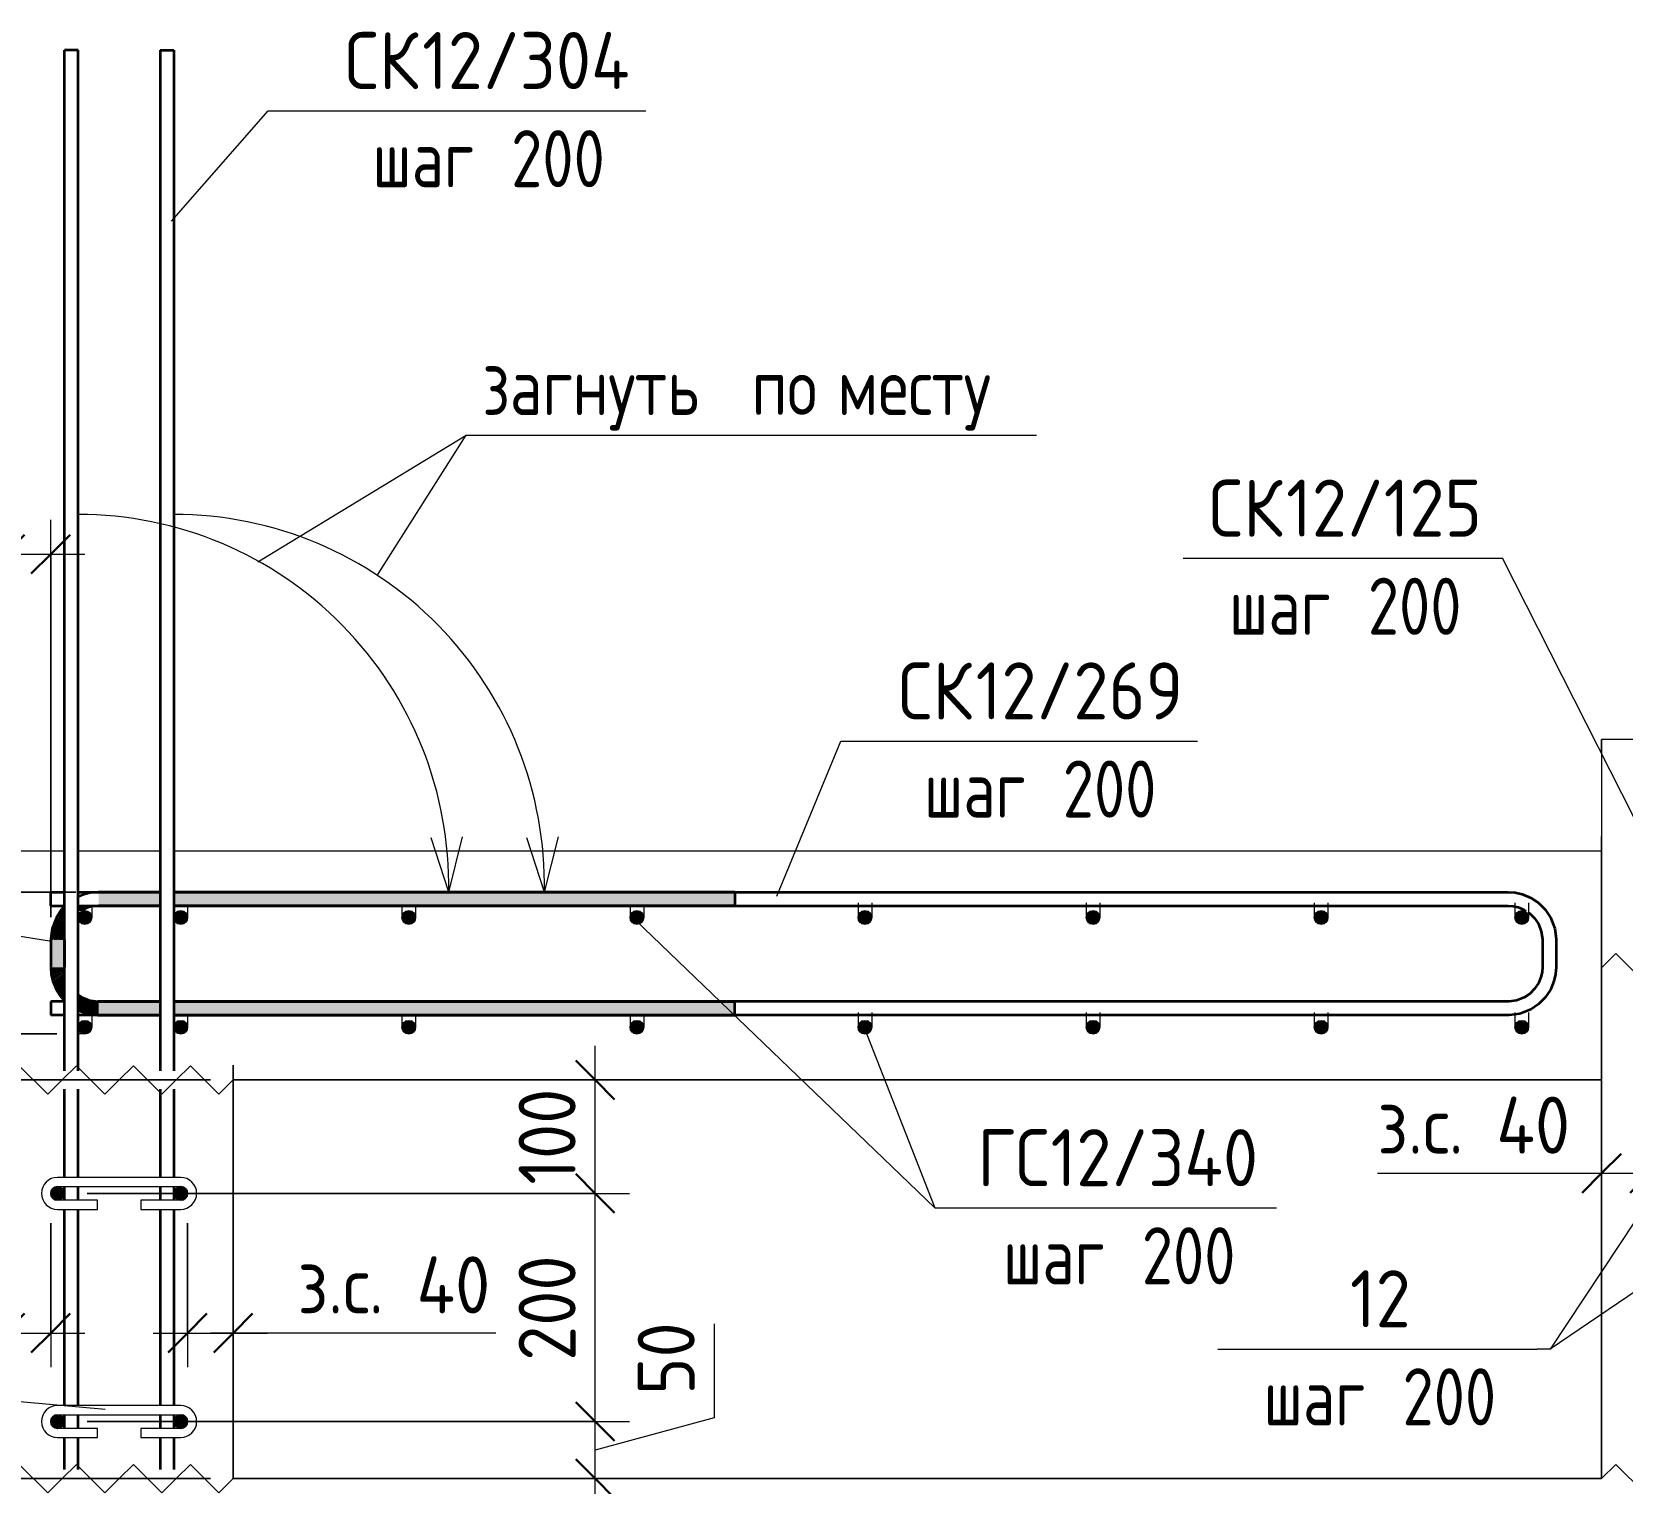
# Model space of a CAD drawing. Header units: millimetres. Extents: x 3129 to 68868, y -1586 to 12682.
# Drawn here: x 65482 to 66877, y -854 to 418 of the extents above; entities that cross this region are included whole.
import ezdxf

# ---------------------------------------------------------------- set-up
doc = ezdxf.new("R2010")
doc.units = ezdxf.units.MM
for name, color, linetype, lineweight in [('AA_Dim', 7, 'Continuous', 9), ('AA_Dim-20', 7, 'Continuous', 9), ('AA_Linii', 7, 'Continuous', 9), ('AA_Oformlenie', 7, 'Continuous', 9), ('AA_Vinoska', 7, 'Continuous', 9), ('AF_Perekritie', 7, 'Continuous', 18), ('AF_Perekritie_Опалубка', 253, 'Continuous', 20), ('AF_Stena_Опалубка', 253, 'Continuous', 18), ('KR_Armatura', 7, 'Continuous', 20), ('KR_Armatura_Tonkie', 7, 'Continuous', 20)]:
    doc.layers.add(name, color=color, linetype=linetype, lineweight=lineweight)
doc.styles.add('GOST Common', font='GOST_Common.ttf', dxfattribs={"width": 0.85, "height": 50})
doc.styles.add('ISOCPEUR_1', font='isocpeur.TTF', dxfattribs={"width": 0.9, "height": 50})
doc.styles.add('ISOCPEUR_2', font='isocpeur.TTF', dxfattribs={"width": 0.8, "height": 50})
doc.dimstyles.new('05_Округл_5мм__прозр__1', dxfattribs={"dimscale": 304.8, "dimtxt": 50.137748, "dimasz": 0.111549, "dimexe": 0.098425, "dimexo": 0.065617, "dimgap": 0.006562, "dimtad": 1, "dimdec": 0, "dimrnd": 5, "dimdsep": 46, "dimtxsty": 'ISOCPEUR_1', "dimblk1": 'OBLIQUE', "dimblk2": 'OBLIQUE', "dimsah": 1, "dimcen": 0.09, "dimdle": 0.098425, "dimazin": 0, "dimtfac": 1, "dimtdec": 4, "dimtix": 1, "dimtmove": 1, "dimatfit": 3, "dimfxl": 1, "dimtvp": 1, "dimtolj": 1, "dimtzin": 0, "dimlwd": 18, "dimlwe": 18, "dimarcsym": 2})
doc.dimstyles.new('05_Округл_5мм__прозр__2', dxfattribs={"dimscale": 304.8, "dimtxt": 50.137748, "dimasz": 0.111549, "dimexe": 0.098425, "dimexo": 0.065617, "dimgap": 0.006562, "dimtad": 1, "dimdec": 0, "dimrnd": 5, "dimdsep": 46, "dimtxsty": 'ISOCPEUR_1', "dimblk1": 'OBLIQUE', "dimblk2": 'OBLIQUE', "dimsah": 1, "dimcen": 0.09, "dimdle": 0.098425, "dimazin": 0, "dimtfac": 1, "dimtdec": 4, "dimtix": 1, "dimtmove": 0, "dimatfit": 3, "dimfxl": 1, "dimtvp": 1, "dimtolj": 1, "dimtzin": 0, "dimlwd": 18, "dimlwe": 18, "dimarcsym": 2})

# ---------------------------------------------------------------- blocks, each defined once
blk = doc.blocks.new('Засыпка - Засыпка-3699984-Сечение 22')
at = {"layer": 'AF_Perekritie', "lineweight": 20}
for p, q in [((8079.3, -500.4), (8079.3, -487.6)), ((9279.3, -487.6), (9279.3, -500.4)), ((8079.3, -500.4), (8079.3, -850)), ((9279.3, -500.4), (8079.3, -500.4)), ((9279.3, -850), (9279.3, -500.4)), ((8079.3, -850), (9279.3, -850))]:
    blk.add_line(p, q, dxfattribs=at)
blk = doc.blocks.new('Последовательность узлов - 3мм масшт20 маскировка-904226-Сечение 22')
at = {"layer": 'AA_Oformlenie'}
for p, q in [((7879.3, -500.6), (7891.8, -488.1)), ((7891.8, -488.1), (7916.8, -513.1)), ((7929.3, -500.6), (7916.8, -513.1)), ((7929.3, -500.6), (7941.8, -488.1)), ((7941.8, -488.1), (7966.8, -513.1)), ((7979.3, -500.6), (7966.8, -513.1)), ((7979.3, -500.6), (7991.8, -488.1)), ((7991.8, -488.1), (8016.8, -513.1)), ((8029.3, -500.6), (8016.8, -513.1)), ((8029.3, -500.6), (8041.8, -488.1)), ((8041.8, -488.1), (8066.8, -513.1)), ((8079.3, -500.6), (8066.8, -513.1))]:
    blk.add_line(p, q, dxfattribs=at)
blk = doc.blocks.new('079_Шпилька _ЭлУзла_ - d8 А240-4112584-Сечение 22')
at = {"layer": 'AA_Oformlenie'}
for p, q in [((8033.3, -786), (7925.3, -786)), ((7925.3, -794), (8033.3, -794)), ((7960.3, -806), (7925.3, -806)), ((7960.3, -814), (7960.3, -806)), ((8033.3, -806), (7998.3, -806)), ((7998.3, -806), (7998.3, -814)), ((7925.3, -814), (7960.3, -814)), ((7998.3, -814), (8033.3, -814))]:
    blk.add_line(p, q, dxfattribs=at)
for centre, radius, start, end in [((7925.3, -800), 14, 90, 270), ((7925.3, -800), 6, 90, 270), ((8033.3, -800), 14, 270, 90), ((8033.3, -800), 6, 270, 90)]:
    blk.add_arc(centre, radius, start, end, dxfattribs=at)
blk = doc.blocks.new('DIMBLOCK100-Сечение 22')
at = {"layer": 'AA_Dim-20', "lineweight": 18}
for p, q in [((66080.9, -714.2), (66080.9, -796.6)), ((65531, -800), (66006.5, -800)), ((65976.5, -800), (65531, -800)), ((66080.9, -796.6), (65976.5, -825)), ((65976.5, -880), (65976.5, -800)), ((65679, -850), (66006.5, -850)), ((65976.5, -850), (65679, -850))]:
    blk.add_line(p, q, dxfattribs=at)
at = {"layer": 'AA_Dim-20', "lineweight": 30}
for p, q in [((65976.5, -800), (65959.5, -783)), ((65976.5, -800), (65993.5, -817)), ((65976.5, -850), (65959.5, -833)), ((65976.5, -850), (65993.5, -867))]:
    blk.add_line(p, q, dxfattribs=at)
at = {"layer": 'AA_Dim-20', "color": 0, "lineweight": 18, "insert": (66013.7, -776.6), "char_height": 50, "width": 74.923, "attachment_point": 1, "rotation": 90, "line_spacing_factor": 1.135194, "style": 'ISOCPEUR_1'}
blk.add_mtext('50', dxfattribs=at)
blk = doc.blocks.new('_Oblique')
at = {"color": 0, "linetype": 'ByBlock', "lineweight": -2}
blk.add_line((-0.5, -0.5), (0.5, 0.5), dxfattribs=at)
blk = doc.blocks.new('DIMBLOCK101-Сечение 22')
at = {"layer": 'AA_Dim-20', "lineweight": 30}
for p, q in [((65976.5, -600), (65959.5, -583)), ((65976.5, -600), (65993.5, -617)), ((65976.5, -800), (65959.5, -783)), ((65976.5, -800), (65993.5, -817))]:
    blk.add_line(p, q, dxfattribs=at)
at = {"layer": 'AA_Dim-20', "lineweight": 18}
for p, q in [((65531, -600), (66006.5, -600)), ((65976.5, -600), (65531, -600)), ((65976.5, -800), (65976.5, -600)), ((65531, -800), (66006.5, -800)), ((65976.5, -800), (65531, -800))]:
    blk.add_line(p, q, dxfattribs=at)
at = {"layer": 'AA_Dim-20', "color": 0, "lineweight": 18, "insert": (65909.3, -746.8), "char_height": 50, "width": 112.384, "attachment_point": 1, "rotation": 90, "line_spacing_factor": 1.135194, "style": 'ISOCPEUR_1'}
blk.add_mtext('200', dxfattribs=at)
blk = doc.blocks.new('DIMBLOCK102-Сечение 22')
at = {"layer": 'AA_Dim-20', "lineweight": 18}
for p, q in [((65976.5, -600), (65976.5, -470.6)), ((65679, -500.6), (66006.5, -500.6)), ((65976.5, -500.6), (65679, -500.6)), ((65531, -600), (66006.5, -600)), ((65976.5, -600), (65531, -600))]:
    blk.add_line(p, q, dxfattribs=at)
at = {"layer": 'AA_Dim-20', "lineweight": 30}
for p, q in [((65976.5, -500.6), (65959.5, -483.6)), ((65976.5, -500.6), (65993.5, -517.6)), ((65976.5, -600), (65959.5, -583)), ((65976.5, -600), (65993.5, -617))]:
    blk.add_line(p, q, dxfattribs=at)
at = {"layer": 'AA_Dim-20', "color": 0, "lineweight": 18, "insert": (65909.3, -592.4), "char_height": 50, "width": 101.032, "attachment_point": 1, "rotation": 90, "line_spacing_factor": 1.135194, "style": 'ISOCPEUR_1'}
blk.add_mtext('100', dxfattribs=at)
blk = doc.blocks.new('DIMBLOCK114-Сечение 22')
at = {"layer": 'AA_Dim-20', "lineweight": 18}
for p, q in [((66901, -775.1), (66901, -552.4)), ((66662.3, -582.4), (66856.4, -582.4)), ((66829, -582.4), (66931, -582.4)), ((66856.4, -582.4), (66880, -582.4)), ((66859, -578.3), (66859, -612.4)), ((66859, -582.4), (66859, -578.3)), ((66901, -582.4), (66901, -775.1))]:
    blk.add_line(p, q, dxfattribs=at)
at = {"layer": 'AA_Dim-20', "lineweight": 30}
for p, q in [((66859, -582.4), (66876, -565.4)), ((66901, -582.4), (66918, -565.4)), ((66859, -582.4), (66842, -599.4)), ((66901, -582.4), (66884, -599.4))]:
    blk.add_line(p, q, dxfattribs=at)
at = {"layer": 'AA_Dim-20', "color": 0, "lineweight": 18, "insert": (66662.3, -515.2), "char_height": 50, "width": 208.876, "attachment_point": 1, "line_spacing_factor": 1.135194, "style": 'ISOCPEUR_1'}
blk.add_mtext('з.с. 40', dxfattribs=at)
blk = doc.blocks.new('DIMBLOCK118-Сечение 22')
at = {"layer": 'AA_Dim-20', "lineweight": 18}
for p, q in [((65499, -626), (65499, -752.4)), ((65499, -722.4), (65499, -626)), ((65231.5, -722.4), (65425.5, -722.4)), ((65425.5, -722.4), (65479, -722.4)), ((65429, -722.4), (65529, -722.4)), ((65459, -718.3), (65459, -752.4)), ((65459, -722.4), (65459, -718.3))]:
    blk.add_line(p, q, dxfattribs=at)
at = {"layer": 'AA_Dim-20', "lineweight": 30}
for p, q in [((65459, -722.4), (65476, -705.4)), ((65499, -722.4), (65516, -705.4)), ((65459, -722.4), (65442, -739.4)), ((65499, -722.4), (65482, -739.4))]:
    blk.add_line(p, q, dxfattribs=at)
at = {"layer": 'AA_Dim-20', "color": 0, "lineweight": 18, "insert": (65231.5, -655.2), "char_height": 50, "width": 208.876, "attachment_point": 1, "line_spacing_factor": 1.135194, "style": 'ISOCPEUR_1'}
blk.add_mtext('з.с. 40', dxfattribs=at)
blk = doc.blocks.new('DIMBLOCK119-Сечение 22')
at = {"layer": 'AA_Dim-20', "lineweight": 18}
for p, q in [((65619, -626), (65619, -752.4)), ((65619, -722.4), (65619, -626)), ((65589, -722.4), (65689, -722.4)), ((65695.4, -722.4), (65639, -722.4)), ((65659, -718.3), (65659, -752.4)), ((65659, -722.4), (65659, -718.3)), ((65889.4, -722.4), (65695.4, -722.4))]:
    blk.add_line(p, q, dxfattribs=at)
at = {"layer": 'AA_Dim-20', "lineweight": 30}
for p, q in [((65619, -722.4), (65636, -705.4)), ((65659, -722.4), (65676, -705.4)), ((65619, -722.4), (65602, -739.4)), ((65659, -722.4), (65642, -739.4))]:
    blk.add_line(p, q, dxfattribs=at)
at = {"layer": 'AA_Dim-20', "color": 0, "lineweight": 18, "insert": (65715.4, -655.2), "char_height": 50, "width": 208.876, "attachment_point": 1, "line_spacing_factor": 1.135194, "style": 'ISOCPEUR_1'}
blk.add_mtext('з.с. 40', dxfattribs=at)
blk = doc.blocks.new('010_Текст с выноской - Текст 2 строки-4025778-Сечение 22')
at = {"layer": 'AA_Vinoska'}
blk.add_line((9723.2, 151.6), (10223.2, 151.6), dxfattribs=at)
blk = doc.blocks.new('DIMBLOCK120-Сечение 22')
at = {"layer": 'AA_Dim-20', "lineweight": 18}
for p, q in [((65328.2, -68.7), (65328.2, -262.7)), ((65328.2, -262.7), (65328.2, -318)), ((65328.2, -365.9), (65328.2, -270.2)), ((65439, -300.2), (65298.2, -300.2)), ((65328.2, -300.2), (65439, -300.2)), ((65521, -335.9), (65298.2, -335.9)), ((65328.2, -335.9), (65521, -335.9))]:
    blk.add_line(p, q, dxfattribs=at)
at = {"layer": 'AA_Dim-20', "lineweight": 30}
for p, q in [((65328.2, -300.2), (65311.2, -283.2)), ((65328.2, -300.2), (65345.2, -317.2)), ((65328.2, -335.9), (65311.2, -318.9)), ((65328.2, -335.9), (65345.2, -352.9))]:
    blk.add_line(p, q, dxfattribs=at)
at = {"layer": 'AA_Dim-20', "color": 0, "lineweight": 18, "insert": (65261.1, -242.7), "char_height": 50, "width": 208.876, "attachment_point": 1, "rotation": 90, "line_spacing_factor": 1.135194, "style": 'ISOCPEUR_1'}
blk.add_mtext('з.с. 40', dxfattribs=at)
blk = doc.blocks.new('DIMBLOCK121-Сечение 22')
at = {"layer": 'AA_Dim-20', "lineweight": 18}
for p, q in [((65328.2, -530.4), (65328.2, -430.3)), ((65504.3, -460.3), (65298.2, -460.3)), ((65328.2, -460.3), (65504.3, -460.3)), ((65172.9, -505.1), (65328.2, -480.4)), ((65639, -500.4), (65298.2, -500.4)), ((65328.2, -500.4), (65639, -500.4)), ((65172.9, -699.1), (65172.9, -505.1))]:
    blk.add_line(p, q, dxfattribs=at)
at = {"layer": 'AA_Dim-20', "lineweight": 30}
for p, q in [((65328.2, -460.3), (65311.2, -443.3)), ((65328.2, -460.3), (65345.2, -477.3)), ((65328.2, -500.4), (65311.2, -483.4)), ((65328.2, -500.4), (65345.2, -517.4))]:
    blk.add_line(p, q, dxfattribs=at)
at = {"layer": 'AA_Dim-20', "color": 0, "lineweight": 18, "insert": (65105.8, -699.1), "char_height": 50, "width": 208.876, "attachment_point": 1, "rotation": 90, "line_spacing_factor": 1.135194, "style": 'ISOCPEUR_1'}
blk.add_mtext('з.с. 40', dxfattribs=at)
blk = doc.blocks.new('DIMBLOCK123-Сечение 22')
at = {"layer": 'AA_Dim-20', "lineweight": 18}
for p, q in [((65328.2, -920), (65328.2, -820)), ((65639, -850), (65298.2, -850)), ((65328.2, -850), (65639, -850)), ((65328.2, -875), (65328.2, -870)), ((65328.2, -1069.1), (65328.2, -875)), ((65521, -890), (65298.2, -890)), ((65328.2, -890), (65521, -890))]:
    blk.add_line(p, q, dxfattribs=at)
at = {"layer": 'AA_Dim-20', "lineweight": 30}
for p, q in [((65328.2, -850), (65311.2, -833)), ((65328.2, -850), (65345.2, -867)), ((65328.2, -890), (65311.2, -873)), ((65328.2, -890), (65345.2, -907))]:
    blk.add_line(p, q, dxfattribs=at)
at = {"layer": 'AA_Dim-20', "color": 0, "lineweight": 18, "insert": (65261.1, -1069.1), "char_height": 50, "width": 208.876, "attachment_point": 1, "rotation": 90, "line_spacing_factor": 1.135194, "style": 'ISOCPEUR_1'}
blk.add_mtext('з.с. 40', dxfattribs=at)
blk = doc.blocks.new('042_М_Арматуры - Диам длина поз _ Шаг-2260295-Сечение 22')
at = {"layer": 'AA_Vinoska'}
blk.add_line((7299.3, -1134.3), (7579.3, -1134.3), dxfattribs=at)
blk = doc.blocks.new('DIMBLOCK125-Сечение 22')
at = {"layer": 'AA_Dim-20', "lineweight": 18}
for p, q in [((65459, -230), (65459, -9.8)), ((65499, -357.9), (65499, -9.8)), ((65267.9, -39.8), (65461.9, -39.8)), ((65429, -39.8), (65529, -39.8)), ((65459, -39.8), (65459, -230)), ((65461.9, -39.8), (65479, -39.8)), ((65499, -39.8), (65499, -357.9))]:
    blk.add_line(p, q, dxfattribs=at)
at = {"layer": 'AA_Dim-20', "lineweight": 30}
for p, q in [((65459, -39.8), (65476, -22.8)), ((65499, -39.8), (65516, -22.8)), ((65459, -39.8), (65442, -56.8)), ((65499, -39.8), (65482, -56.8))]:
    blk.add_line(p, q, dxfattribs=at)
at = {"layer": 'AA_Dim-20', "color": 0, "lineweight": 18, "insert": (65267.9, 27.4), "char_height": 50, "width": 208.876, "attachment_point": 1, "line_spacing_factor": 1.135194, "style": 'ISOCPEUR_1'}
blk.add_mtext('з.с. 40', dxfattribs=at)

msp = doc.modelspace()

# ---------------------------------------------------------------- hatches: boundary and pattern name
at = {"layer": 'KR_Armatura'}
h = msp.add_hatch(color=256, dxfattribs=at)
edge = h.paths.add_edge_path()
edge.add_arc((65529, -358.2), 6, 0, 360)
for points in [[(65526, -363.4), (65532, -363.4), (65535, -358.2), (65532, -353), (65526, -353), (65523, -358.2)], [(65610, -363.4), (65616, -363.4), (65619, -358.2), (65616, -353), (65610, -353), (65607, -358.2)], [(65810, -363.4), (65816, -363.4), (65819, -358.2), (65816, -353), (65810, -353), (65807, -358.2)], [(66010, -363.4), (66016, -363.4), (66019, -358.2), (66016, -353), (66010, -353), (66007, -358.2)], [(66210, -363.4), (66216, -363.4), (66219, -358.2), (66216, -353), (66210, -353), (66207, -358.2)], [(66410, -363.4), (66416, -363.4), (66419, -358.2), (66416, -353), (66410, -353), (66407, -358.2)], [(66610, -363.4), (66616, -363.4), (66619, -358.2), (66616, -353), (66610, -353), (66607, -358.2)], [(66786, -363.4), (66792, -363.4), (66795, -358.2), (66792, -353), (66786, -353), (66783, -358.2)], [(65532, -459.6), (65535, -454.4), (65532, -449.2), (65526, -449.2), (65523, -454.4), (65526, -459.6)], [(65610, -459.6), (65616, -459.6), (65619, -454.4), (65616, -449.2), (65610, -449.2), (65607, -454.4)], [(65810, -459.6), (65816, -459.6), (65819, -454.4), (65816, -449.2), (65810, -449.2), (65807, -454.4)], [(66010, -459.6), (66016, -459.6), (66019, -454.4), (66016, -449.2), (66010, -449.2), (66007, -454.4)], [(66210, -459.6), (66216, -459.6), (66219, -454.4), (66216, -449.2), (66210, -449.2), (66207, -454.4)], [(66410, -459.6), (66416, -459.6), (66419, -454.4), (66416, -449.2), (66410, -449.2), (66407, -454.4)], [(66610, -459.6), (66616, -459.6), (66619, -454.4), (66616, -449.2), (66610, -449.2), (66607, -454.4)], [(66792, -459.6), (66795, -454.4), (66792, -449.2), (66786, -449.2), (66783, -454.4), (66786, -459.6)], [(65505, -606), (65510.2, -603), (65510.2, -597), (65505, -594), (65499.8, -597), (65499.8, -603), (65504.7, -605.8)], [(65613, -606), (65618.2, -603), (65618.2, -597), (65613, -594), (65607.8, -597), (65607.8, -603), (65612.7, -605.8)], [(65505, -806), (65510.2, -803), (65510.2, -797), (65505, -794), (65499.8, -797), (65499.8, -803), (65504.7, -805.8)], [(65613, -806), (65618.2, -803), (65618.2, -797), (65613, -794), (65607.8, -797), (65607.8, -803), (65612.7, -805.8)]]:
    msp.add_hatch(color=256, dxfattribs=at).paths.add_polyline_path(points)
h = msp.add_hatch(color=256, dxfattribs=at)
edge = h.paths.add_edge_path()
edge.add_arc((65613, -358.2), 6, 0, 360)
h = msp.add_hatch(color=256, dxfattribs=at)
edge = h.paths.add_edge_path()
edge.add_arc((65813, -358.2), 6, 0, 360)
h = msp.add_hatch(color=256, dxfattribs=at)
edge = h.paths.add_edge_path()
edge.add_arc((66013, -358.2), 6, 0, 360)
h = msp.add_hatch(color=256, dxfattribs=at)
edge = h.paths.add_edge_path()
edge.add_arc((66213, -358.2), 6, 0, 360)
h = msp.add_hatch(color=256, dxfattribs=at)
edge = h.paths.add_edge_path()
edge.add_arc((66413, -358.2), 6, 0, 360)
h = msp.add_hatch(color=256, dxfattribs=at)
edge = h.paths.add_edge_path()
edge.add_arc((66613, -358.2), 6, 0, 360)
h = msp.add_hatch(color=256, dxfattribs=at)
edge = h.paths.add_edge_path()
edge.add_arc((66789, -358.2), 6, 0, 360)
h = msp.add_hatch(color=256, dxfattribs=at)
edge = h.paths.add_edge_path()
edge.add_arc((65529, -454.4), 6, 0, 360)
h = msp.add_hatch(color=256, dxfattribs=at)
edge = h.paths.add_edge_path()
edge.add_arc((65613, -454.4), 6, 0, 360)
h = msp.add_hatch(color=256, dxfattribs=at)
edge = h.paths.add_edge_path()
edge.add_arc((65813, -454.4), 6, 0, 360)
h = msp.add_hatch(color=256, dxfattribs=at)
edge = h.paths.add_edge_path()
edge.add_arc((66013, -454.4), 6, 0, 360)
h = msp.add_hatch(color=256, dxfattribs=at)
edge = h.paths.add_edge_path()
edge.add_arc((66213, -454.4), 6, 0, 360)
h = msp.add_hatch(color=256, dxfattribs=at)
edge = h.paths.add_edge_path()
edge.add_arc((66413, -454.4), 6, 0, 360)
h = msp.add_hatch(color=256, dxfattribs=at)
edge = h.paths.add_edge_path()
edge.add_arc((66613, -454.4), 6, 0, 360)
h = msp.add_hatch(color=256, dxfattribs=at)
edge = h.paths.add_edge_path()
edge.add_arc((66789, -454.4), 6, 0, 360)
h = msp.add_hatch(color=256, dxfattribs=at)
edge = h.paths.add_edge_path()
edge.add_arc((65505, -600), 6, 0, 360)
h = msp.add_hatch(color=256, dxfattribs=at)
edge = h.paths.add_edge_path()
edge.add_arc((65613, -600), 6, 0, 360)
h = msp.add_hatch(color=256, dxfattribs=at)
edge = h.paths.add_edge_path()
edge.add_arc((65505, -800), 6, 0, 360)
h = msp.add_hatch(color=256, dxfattribs=at)
edge = h.paths.add_edge_path()
edge.add_arc((65613, -800), 6, 0, 360)
at = {"layer": 'KR_Armatura_Tonkie'}
for points in [[(65526.9, -351.5), (65525, -347.9), (65523, -347.9), (65523, -349.6)], [(65526.9, -351.5), (65532.3, -349.2), (65530.6, -347.9), (65525, -347.9), (65525.7, -349.2)], [(65532.3, -349.2), (65531.9, -347.9), (65530.6, -347.9)], [(65532.3, -349.2), (65536.6, -348.2), (65536.4, -347.9), (65531.9, -347.9), (65532, -348.2)], [(65536.6, -348.2), (65541, -347.9), (65536.6, -347.9)], [(65500.3, -367.7), (65511, -364.7), (65511, -361.9), (65504, -358.1), (65501.8, -363.7)], [(65511, -358.5), (65511, -353.3), (65508.5, -351.2), (65504, -358.1), (65508.5, -358.3)], [(65511, -361.9), (65511, -358.5), (65504, -358.1), (65508.5, -360.5)], [(65511, -351.9), (65511, -348.8), (65508.5, -351.2)], [(65511, -353.3), (65511, -351.9), (65508.5, -351.2)], [(65525.1, -352.6), (65526.9, -351.5), (65523, -349.6), (65523, -352.6), (65524.1, -352.6)], [(65499, -376.8), (65511, -371), (65511, -370.4), (65500.3, -367.7), (65499.9, -370.6)], [(65511, -377.1), (65511, -371), (65499, -376.8), (65500.3, -376.9)], [(65511, -370.4), (65511, -364.7), (65500.3, -367.7)], [(65499, -377.9), (65511, -377.1), (65499, -376.8), (65499, -377.1)], [(65511, -401.8), (65511, -377.9), (65499, -377.9), (65499, -401.8)], [(65511, -377.9), (65511, -377.1), (65500.3, -377.9)], [(65499.5, -408), (65511, -401.8), (65499, -401.8)], [(65499.5, -408), (65511, -406.2), (65511, -401.8), (65500.8, -407.3)], [(65500.8, -414), (65511, -406.3), (65499.5, -408), (65500.2, -411.4)], [(65500.8, -414), (65511, -410.9), (65511, -406.5), (65504, -411.7)], [(65504, -421.6), (65511, -412.2), (65511, -410.9), (65500.8, -414)], [(65504, -421.6), (65511, -417.8), (65511, -412.2), (65508.2, -415.9)], [(65508.5, -428.4), (65511, -423.3), (65511, -417.8), (65504, -421.6)], [(65508.5, -428.4), (65511, -426.4), (65511, -423.3)], [(65511, -430.9), (65511, -426.4), (65508.5, -428.4)], [(65523, -435.5), (65526.9, -428.2), (65523, -425.7), (65523, -431.8)], [(65530.8, -442.5), (65526.9, -428.2), (65523, -435.5), (65523, -439.5), (65528.2, -441.5)], [(65530.8, -442.5), (65533.7, -430.9), (65526.9, -428.2), (65530.5, -441.5)], [(65540, -443.8), (65533.7, -430.9), (65530.8, -442.5), (65535, -443.1)], [(65540, -443.8), (65540.3, -431.8), (65533.7, -430.9), (65535, -433.5)], [(65541, -443.8), (65540.3, -431.8), (65540, -443.8), (65540.3, -443.8)], [(65541, -443.8), (65541, -431.8), (65540.3, -431.8)]]:
    msp.add_hatch(color=256, dxfattribs=at).paths.add_polyline_path(points)
h = msp.add_hatch(color=256, dxfattribs=at)
h.paths.add_polyline_path([(65541, -347.9), (65595, -347.9), (65595, -335.9), (65541, -335.9)])
h.paths.add_polyline_path([(65607, -347.9), (66099, -347.9), (66099, -335.9), (65607, -335.9)])
h = msp.add_hatch(color=256, dxfattribs=at)
h.paths.add_polyline_path([(66099, -443.8), (66099, -431.8), (65607, -431.8), (65607, -443.8), (66035, -443.8)])
h.paths.add_polyline_path([(65595, -443.8), (65595, -431.8), (65541, -431.8), (65541, -443.8)])

# ---------------------------------------------------------------- linework, layer by layer
at = {"layer": 'AA_Linii', "lineweight": 20}
for p, q in [((65848, -335.9), (65832.5, -288.4)), ((65848, -335.9), (65860.2, -287.4)), ((65932, -335.9), (65916.5, -288.4)), ((65932, -335.9), (65944.2, -287.4)), ((65529.3, -460.3), (65524.3, -460.3))]:
    msp.add_line(p, q, dxfattribs=at)
for centre in [(65523, -329.9), (65607, -329.9)]:
    msp.add_arc(centre, 325, 358.9422, 90, dxfattribs=at)
at = {"layer": 'AA_Vinoska'}
for p, q in [((65604.9, 252.1), (65689.6, 348.9)), ((65689.6, 348.9), (65741, 348.9)), ((65680.6, -46.6), (65863.4, 64.6)), ((65785.8, -57.6), (65863.4, 64.6)), ((66897.8, -291.1), (66772.2, -43.4)), ((66135.7, -339.4), (66192, -203.6)), ((66192, -203.6), (66224.7, -203.6)), ((65499.7, -379.3), (65186.8, -329.6)), ((66011.5, -360.3), (66274.3, -612.7)), ((66211.6, -453.2), (66274.3, -612.7)), ((66274.3, -612.7), (66294, -612.7)), ((66274.3, -612.7), (66294, -612.7)), ((66904, -600.8), (66813.9, -736.4)), ((67011.8, -602.4), (66813.9, -736.4)), ((66813.9, -736.4), (66802.5, -736.4)), ((66813.9, -736.4), (66802.5, -736.4)), ((65546.8, -789.5), (65112.3, -750.1))]:
    msp.add_line(p, q, dxfattribs=at)
at = {"layer": 'AF_Perekritie_Опалубка'}
for p, q in [((66911.4, -202.1), (66859, -202.1)), ((66859, -202.1), (66859, -402.3)), ((66859, -214.3), (66859, -202.1)), ((66859, -300.2), (66859, -287.3)), ((65511, -300.2), (65459, -300.2)), ((65595, -300.2), (65523, -300.2)), ((66859, -300.2), (65607, -300.2)), ((66859, -500.4), (66859, -300.2)), ((66859, -402.3), (66859, -414.6)), ((66859, -487.6), (66859, -500.4)), ((65659, -500.4), (66859, -500.4)), ((66859, -850), (65659, -850))]:
    msp.add_line(p, q, dxfattribs=at)
at = {"layer": 'AF_Stena_Опалубка', "lineweight": 20}
for p, q in [((66859, -402.3), (66859, -850)), ((66859, -402.3), (66859, -414.6)), ((65659, -487.6), (65659, -500.4)), ((65659, -850), (65659, -500.4))]:
    msp.add_line(p, q, dxfattribs=at)
at = {"layer": 'KR_Armatura'}
for p, q in [((65535, -348.6), (65535, -358.2)), ((65607, -347.9), (65607, -358.2)), ((65619, -347.9), (65619, -358.2)), ((65807, -347.9), (65807, -358.2)), ((65819, -347.9), (65819, -358.2)), ((66007, -347.9), (66007, -358.2)), ((66019, -347.9), (66019, -358.2)), ((66207, -345.4), (66207, -347.9)), ((66207, -347.9), (66207, -358.2)), ((66219, -345.4), (66219, -347.9)), ((66219, -347.9), (66219, -358.2)), ((66407, -345.4), (66407, -347.9)), ((66407, -347.9), (66407, -358.2)), ((66419, -345.4), (66419, -347.9)), ((66419, -347.9), (66419, -358.2)), ((66607, -345.4), (66607, -347.9)), ((66607, -347.9), (66607, -358.2)), ((66619, -345.4), (66619, -347.9)), ((66619, -347.9), (66619, -358.2)), ((66783, -345.4), (66783, -348.6)), ((66783, -348.6), (66783, -358.2)), ((66795, -345.4), (66795, -352.6)), ((65523, -352.6), (65523, -358.2)), ((65526, -353), (65523, -358.2)), ((65523, -358.2), (65526, -363.4)), ((65532, -353), (65526, -353)), ((65535, -358.2), (65532, -353)), ((65532, -363.4), (65535, -358.2)), ((65610, -353), (65607, -358.2)), ((65607, -358.2), (65610, -363.4)), ((65616, -353), (65610, -353)), ((65619, -358.2), (65616, -353)), ((65616, -363.4), (65619, -358.2)), ((65810, -353), (65807, -358.2)), ((65807, -358.2), (65810, -363.4)), ((65816, -353), (65810, -353)), ((65819, -358.2), (65816, -353)), ((65816, -363.4), (65819, -358.2)), ((66010, -353), (66007, -358.2)), ((66007, -358.2), (66010, -363.4)), ((66016, -353), (66010, -353)), ((66019, -358.2), (66016, -353)), ((66016, -363.4), (66019, -358.2)), ((66210, -353), (66207, -358.2)), ((66207, -358.2), (66210, -363.4)), ((66216, -353), (66210, -353)), ((66219, -358.2), (66216, -353)), ((66216, -363.4), (66219, -358.2)), ((66410, -353), (66407, -358.2)), ((66407, -358.2), (66410, -363.4)), ((66416, -353), (66410, -353)), ((66419, -358.2), (66416, -353)), ((66416, -363.4), (66419, -358.2)), ((66610, -353), (66607, -358.2)), ((66607, -358.2), (66610, -363.4)), ((66616, -353), (66610, -353)), ((66619, -358.2), (66616, -353)), ((66616, -363.4), (66619, -358.2)), ((66786, -353), (66783, -358.2)), ((66783, -358.2), (66786, -363.4)), ((66792, -353), (66786, -353)), ((66795, -358.2), (66792, -353)), ((66792, -363.4), (66795, -358.2)), ((66795, -352.6), (66795, -358.2)), ((65526, -363.4), (65532, -363.4)), ((65610, -363.4), (65616, -363.4)), ((65810, -363.4), (65816, -363.4)), ((66010, -363.4), (66016, -363.4)), ((66210, -363.4), (66216, -363.4)), ((66410, -363.4), (66416, -363.4)), ((66610, -363.4), (66616, -363.4)), ((66786, -363.4), (66792, -363.4)), ((65523, -441.5), (65523, -443.8)), ((65523, -443.8), (65523, -454.4)), ((65535, -443.1), (65535, -443.8)), ((65535, -443.8), (65535, -454.4)), ((65607, -443.8), (65607, -454.4)), ((65619, -443.8), (65619, -454.4)), ((65807, -443.8), (65807, -454.4)), ((65819, -443.8), (65819, -454.4)), ((66007, -443.8), (66007, -454.4)), ((66019, -443.8), (66019, -454.4)), ((66207, -441.5), (66207, -443.8)), ((66207, -443.8), (66207, -454.4)), ((66219, -441.5), (66219, -443.8)), ((66219, -443.8), (66219, -454.4)), ((66407, -441.5), (66407, -443.8)), ((66407, -443.8), (66407, -454.4)), ((66419, -441.5), (66419, -443.8)), ((66419, -443.8), (66419, -454.4)), ((66607, -441.5), (66607, -443.8)), ((66607, -443.8), (66607, -454.4)), ((66619, -441.5), (66619, -443.8)), ((66619, -443.8), (66619, -454.4)), ((66783, -441.5), (66783, -443.1)), ((66783, -443.1), (66783, -454.4)), ((66795, -441.5), (66795, -454.4)), ((65526, -449.2), (65523, -454.4)), ((65523, -454.4), (65526, -459.6)), ((65532, -449.2), (65526, -449.2)), ((65526, -459.6), (65532, -459.6)), ((65535, -454.4), (65532, -449.2)), ((65532, -459.6), (65535, -454.4)), ((65610, -449.2), (65607, -454.4)), ((65607, -454.4), (65610, -459.6)), ((65616, -449.2), (65610, -449.2)), ((65610, -459.6), (65616, -459.6)), ((65619, -454.4), (65616, -449.2)), ((65616, -459.6), (65619, -454.4)), ((65810, -449.2), (65807, -454.4)), ((65807, -454.4), (65810, -459.6)), ((65816, -449.2), (65810, -449.2)), ((65810, -459.6), (65816, -459.6)), ((65819, -454.4), (65816, -449.2)), ((65816, -459.6), (65819, -454.4)), ((66010, -449.2), (66007, -454.4)), ((66007, -454.4), (66010, -459.6)), ((66016, -449.2), (66010, -449.2)), ((66010, -459.6), (66016, -459.6)), ((66019, -454.4), (66016, -449.2)), ((66016, -459.6), (66019, -454.4)), ((66210, -449.2), (66207, -454.4)), ((66207, -454.4), (66210, -459.6)), ((66216, -449.2), (66210, -449.2)), ((66210, -459.6), (66216, -459.6)), ((66219, -454.4), (66216, -449.2)), ((66216, -459.6), (66219, -454.4)), ((66410, -449.2), (66407, -454.4)), ((66407, -454.4), (66410, -459.6)), ((66416, -449.2), (66410, -449.2)), ((66410, -459.6), (66416, -459.6)), ((66419, -454.4), (66416, -449.2)), ((66416, -459.6), (66419, -454.4)), ((66610, -449.2), (66607, -454.4)), ((66607, -454.4), (66610, -459.6)), ((66616, -449.2), (66610, -449.2)), ((66610, -459.6), (66616, -459.6)), ((66619, -454.4), (66616, -449.2)), ((66616, -459.6), (66619, -454.4)), ((66786, -449.2), (66783, -454.4)), ((66783, -454.4), (66786, -459.6)), ((66792, -449.2), (66786, -449.2)), ((66786, -459.6), (66792, -459.6)), ((66795, -454.4), (66792, -449.2)), ((66792, -459.6), (66795, -454.4)), ((65505, -594), (65499.8, -597)), ((65499.8, -597), (65499.8, -603)), ((65510.2, -597), (65505, -594)), ((65510.2, -603), (65510.2, -597)), ((65613, -594), (65607.8, -597)), ((65607.8, -597), (65607.8, -603)), ((65618.2, -597), (65613, -594)), ((65618.2, -603), (65618.2, -597)), ((65499.8, -603), (65504.7, -605.8)), ((65504.7, -605.8), (65505, -606)), ((65505, -606), (65510.2, -603)), ((65607.8, -603), (65612.7, -605.8)), ((65612.7, -605.8), (65613, -606)), ((65613, -606), (65618.2, -603)), ((65505, -794), (65499.8, -797)), ((65510.2, -797), (65505, -794)), ((65613, -794), (65607.8, -797)), ((65618.2, -797), (65613, -794)), ((65499.8, -797), (65499.8, -803)), ((65499.8, -803), (65504.7, -805.8)), ((65504.7, -805.8), (65505, -806)), ((65505, -806), (65510.2, -803)), ((65510.2, -803), (65510.2, -797)), ((65607.8, -797), (65607.8, -803)), ((65607.8, -803), (65612.7, -805.8)), ((65612.7, -805.8), (65613, -806)), ((65613, -806), (65618.2, -803)), ((65618.2, -803), (65618.2, -797))]:
    msp.add_line(p, q, dxfattribs=at)
for centre in [(65529, -358.2), (65613, -358.2), (65813, -358.2), (66013, -358.2), (66213, -358.2), (66413, -358.2), (66613, -358.2), (66789, -358.2), (65529, -454.4), (65613, -454.4), (65813, -454.4), (66013, -454.4), (66213, -454.4), (66413, -454.4), (66613, -454.4), (66789, -454.4), (65505, -600), (65613, -600), (65505, -800), (65613, -800)]:
    msp.add_circle(centre, 6, dxfattribs=at)
at = {"layer": 'KR_Armatura_Tonkie', "lineweight": 35}
for p, q in [((65523, 402), (65511, 402)), ((65511, -492.6), (65511, 402)), ((65523, -492.6), (65523, 402)), ((65595, 402), (65595, -492.6)), ((65595, 402), (65607, 402)), ((65607, 402), (65607, -492.6)), ((65499, -335.9), (65511, -335.9)), ((65499, -347.9), (65499, -335.9)), ((65499, -347.9), (65511, -347.9)), ((65523, -335.9), (65595, -335.9)), ((65528.8, -337.7), (65523, -340.1)), ((65523, -347.9), (65595, -347.9)), ((65534.8, -336.4), (65528.8, -337.7)), ((65536.6, -348.2), (65532.3, -349.2)), ((65541, -335.9), (65534.8, -336.4)), ((65541, -347.9), (65536.6, -348.2)), ((65595, -335.9), (65541, -335.9)), ((65595, -347.9), (65541, -347.9)), ((65607, -335.9), (66777, -335.9)), ((66099, -335.9), (65607, -335.9)), ((65607, -347.9), (66777, -347.9)), ((66099, -347.9), (65607, -347.9)), ((66099, -335.9), (66099, -347.9)), ((66777, -335.9), (66783.2, -336.4)), ((66777, -347.9), (66781.4, -348.2)), ((66781.4, -348.2), (66785.7, -349.2)), ((66783.2, -336.4), (66789.2, -337.7)), ((66789.2, -337.7), (66796.8, -340.9)), ((66796.8, -340.9), (66803.7, -345.4)), ((66803.7, -345.4), (66809.5, -351.2)), ((65504, -358.1), (65500.3, -367.7)), ((65508.5, -351.2), (65504, -358.1)), ((65511, -348.8), (65508.5, -351.2)), ((65526.9, -351.5), (65525.1, -352.6)), ((65532.3, -349.2), (65526.9, -351.5)), ((66785.7, -349.2), (66791.2, -351.5)), ((66791.2, -351.5), (66792.9, -352.6)), ((66795, -354), (66796, -354.7)), ((66796, -354.7), (66800.2, -358.9)), ((66800.2, -358.9), (66803.5, -363.7)), ((66809.5, -351.2), (66814, -358.1)), ((66814, -358.1), (66817.8, -367.7)), ((65500.3, -367.7), (65499, -376.8)), ((66803.5, -363.7), (66806.1, -370.6)), ((66806.1, -370.6), (66807, -377.1)), ((66817.8, -367.7), (66819, -376.8)), ((65499, -376.8), (65499, -377.9)), ((65499, -377.9), (65499, -401.8)), ((65511, -377.9), (65511, -401.8)), ((66807, -377.1), (66807, -377.9)), ((66807, -377.9), (66807, -401.8)), ((66819, -376.8), (66819, -377.9)), ((66819, -377.9), (66819, -401.8)), ((65499, -401.8), (65499.5, -408)), ((66807, -401.8), (66806.7, -406.2)), ((66819, -401.8), (66818.6, -408)), ((65499.5, -408), (65500.8, -414)), ((65500.8, -414), (65504, -421.6)), ((66803.5, -415.9), (66800.2, -420.8)), ((66805.7, -410.5), (66803.5, -415.9)), ((66806.7, -406.2), (66805.7, -410.5)), ((66817.2, -414), (66814, -421.6)), ((66818.6, -408), (66817.2, -414)), ((65511, -431.8), (65499, -431.8)), ((65499, -431.8), (65499, -443.8)), ((65504, -421.6), (65508.5, -428.4)), ((65508.5, -428.4), (65511, -430.9)), ((65523, -425.7), (65526.9, -428.2)), ((65526.9, -428.2), (65533.7, -430.9)), ((65533.7, -430.9), (65540.3, -431.8)), ((65595, -431.8), (65540.3, -431.8)), ((65540.3, -431.8), (65541, -431.8)), ((65541, -431.8), (65595, -431.8)), ((66777, -431.8), (65607, -431.8)), ((65607, -431.8), (66099, -431.8)), ((66099, -443.8), (66099, -431.8)), ((66777.7, -431.8), (66777, -431.8)), ((66784.3, -430.9), (66777.7, -431.8)), ((66791.2, -428.2), (66784.3, -430.9)), ((66796, -425), (66791.2, -428.2)), ((66800.2, -420.8), (66796, -425)), ((66809.5, -428.4), (66803.7, -434.3)), ((66814, -421.6), (66809.5, -428.4)), ((65511, -443.8), (65499, -443.8)), ((65523, -439.5), (65530.8, -442.5)), ((65595, -443.8), (65523, -443.8)), ((65530.8, -442.5), (65540, -443.8)), ((65540, -443.8), (65541, -443.8)), ((65541, -443.8), (65595, -443.8)), ((66777, -443.8), (65607, -443.8)), ((65607, -443.8), (66099, -443.8)), ((66778, -443.8), (66777, -443.8)), ((66787.2, -442.5), (66778, -443.8)), ((66796.8, -438.8), (66787.2, -442.5)), ((66803.7, -434.3), (66796.8, -438.8)), ((65511, -586), (65511, -508.6)), ((65523, -586), (65523, -508.6)), ((65595, -508.6), (65595, -586)), ((65607, -508.6), (65607, -586)), ((65511, -606), (65511, -594)), ((65523, -606), (65523, -594)), ((65595, -594), (65595, -606)), ((65607, -594), (65607, -606)), ((65511, -786), (65511, -614)), ((65523, -786), (65523, -614)), ((65595, -614), (65595, -786)), ((65607, -614), (65607, -786)), ((65511, -806), (65511, -794)), ((65523, -806), (65523, -794)), ((65595, -794), (65595, -806)), ((65607, -794), (65607, -806)), ((65511, -842), (65511, -814)), ((65523, -842), (65523, -814)), ((65595, -814), (65595, -842)), ((65607, -814), (65607, -842))]:
    msp.add_line(p, q, dxfattribs=at)

# ---------------------------------------------------------------- block references
at = {"layer": 'AA_Oformlenie'}
for name, p in [('Последовательность узлов - 3мм масшт20 маскировка-904226-Сечение 22', (58979.7, 98.3)), ('Последовательность узлов - 3мм масшт20 маскировка-904226-Сечение 22', (57579.7, 0)), ('079_Шпилька _ЭлУзла_ - d8 А240-4112584-Сечение 22', (57579.7, 200)), ('079_Шпилька _ЭлУзла_ - d8 А240-4112584-Сечение 22', (57579.7, 0)), ('Последовательность узлов - 3мм масшт20 маскировка-904226-Сечение 22', (57579.7, -349.4)), ('Последовательность узлов - 3мм масшт20 маскировка-904226-Сечение 22', (58979.7, -349.4))]:
    msp.add_blockref(name, p, dxfattribs=at)
at = {"layer": 'AA_Vinoska'}
for name, p in [('042_М_Арматуры - Диам длина поз _ Шаг-2260295-Сечение 22', (58441.7, 1483.2)), ('010_Текст с выноской - Текст 2 строки-4025778-Сечение 22', (56140.2, -87)), ('042_М_Арматуры - Диам длина поз _ Шаг-2260295-Сечение 22', (59192.8, 1090.9)), ('042_М_Арматуры - Диам длина поз _ Шаг-2260295-Сечение 22', (58925.4, 930.7)), ('042_М_Арматуры - Диам длина поз _ Шаг-2260295-Сечение 22', (58994.6, 521.6)), ('042_М_Арматуры - Диам длина поз _ Шаг-2260295-Сечение 22', (58994.6, 521.6)), ('042_М_Арматуры - Диам длина поз _ Шаг-2260295-Сечение 22', (59223.2, 397.9)), ('042_М_Арматуры - Диам длина поз _ Шаг-2260295-Сечение 22', (59223.2, 397.9))]:
    msp.add_blockref(name, p, dxfattribs=at)
at = {"layer": 'AF_Perekritie_Опалубка'}
msp.add_blockref('Засыпка - Засыпка-3699984-Сечение 22', (57579.7, 0), dxfattribs=at)

# ---------------------------------------------------------------- texts
at = {"layer": 'AA_Vinoska', "char_height": 50, "attachment_point": 1}
for s, insert, width, style in [('СК', (65756.8, 417.9), 82.253, 'ISOCPEUR_1'), ('12/304', (65824.7, 417.9), 226.557, 'ISOCPEUR_1'), (' 200', (65877.3, 331.9), 133.401, 'ISOCPEUR_2'), ('шаг', (65781, 331.9), 116.726, 'ISOCPEUR_2'), ('\\fGOST Common|b0|i0|c204|p34|;\\W.85; ', (66099, 132.2), 17.717, 'GOST Common'), ('\\fGOST Common|b0|i0|c204|p34|;\\W.85; ', (66174.3, 132.2), 17.717, 'GOST Common'), ('загнуть', (65877.5, 132.2), 268.485, 'GOST Common'), ('по', (66113.6, 132.2), 73.595, 'GOST Common'), ('месту', (66188.9, 132.2), 192.164, 'GOST Common'), ('СК', (66514.5, 25.6), 82.253, 'ISOCPEUR_1'), ('12/125', (66582.3, 25.6), 210.683, 'ISOCPEUR_1'), (' 200', (66628.5, -60.4), 133.401, 'ISOCPEUR_2'), ('шаг', (66532.2, -60.4), 116.726, 'ISOCPEUR_2'), ('СК', (66242.2, -134.6), 82.253, 'ISOCPEUR_1'), ('12/269', (66310.1, -134.6), 222.228, 'ISOCPEUR_1'), (' 200', (66361, -220.6), 133.401, 'ISOCPEUR_2'), ('шаг', (66264.7, -220.6), 116.726, 'ISOCPEUR_2'), ('ГС', (66311.5, -543.7), 77.924, 'ISOCPEUR_1'), ('ГС', (66311.5, -543.7), 77.924, 'ISOCPEUR_1'), ('12/340', (66375.8, -543.7), 226.557, 'ISOCPEUR_1'), ('12/340', (66375.8, -543.7), 226.557, 'ISOCPEUR_1'), (' 200', (66430.3, -629.7), 133.401, 'ISOCPEUR_2'), (' 200', (66430.3, -629.7), 133.401, 'ISOCPEUR_2'), ('шаг', (66334, -629.7), 116.726, 'ISOCPEUR_2'), ('шаг', (66334, -629.7), 116.726, 'ISOCPEUR_2'), ('12', (66638.3, -667.4), 66.38, 'ISOCPEUR_1'), ('12', (66638.3, -667.4), 66.38, 'ISOCPEUR_1'), (' 200', (66658.9, -753.3), 133.401, 'ISOCPEUR_2'), (' 200', (66658.9, -753.3), 133.401, 'ISOCPEUR_2'), ('шаг', (66562.5, -753.3), 116.726, 'ISOCPEUR_2'), ('шаг', (66562.5, -753.3), 116.726, 'ISOCPEUR_2')]:
    msp.add_mtext(s, dxfattribs=dict(at, insert=insert, width=width, style=style))

# ---------------------------------------------------------------- dimensions: what is measured, and where the dimension line sits
at = {"layer": 'AA_Dim', "lineweight": 18}
dim = msp.add_linear_dim(base=(65499, -39.8), p1=(65459, -250), p2=(65499, -377.9), angle=0, dimstyle='05_Округл_5мм__прозр__1', override={"dimpost": 'з.с. <>', "dimfxl": 133.974376}, dxfattribs=at)
dim.commit()
dim.dimension.update_dxf_attribs({"geometry": 'DIMBLOCK125-Сечение 22', "text_midpoint": (65372.3, -6), "dimtype": 160})
dim = msp.add_linear_dim(base=(65328.2, -300.2), p1=(65541, -335.9), p2=(65459, -300.2), angle=90, text='з.с. 40', dimstyle='05_Округл_5мм__прозр__1', override={"dimpost": '<>', "dimfxl": 89.457613}, dxfattribs=at)
dim.commit()
dim.dimension.update_dxf_attribs({"geometry": 'DIMBLOCK120-Сечение 22', "text_midpoint": (65294.4, -138.3), "dimtype": 160, "text_rotation": 90})
for base, p1, p2, override, picture, middle in [((65328.2, -460.3), (65659, -500.4), (65524.3, -460.3), {"dimpost": 'з.с. <>', "dimfxl": 140.58937}, 'DIMBLOCK121-Сечение 22', (65139.1, -594.7)), ((65976.5, -800), (65659, -850), (65511, -800), {"dimpost": '<>', "dimfxl": 156.217797}, 'DIMBLOCK100-Сечение 22', (66047.1, -739.2)), ((65328.2, -850), (65541, -890), (65659, -850), {"dimpost": 'з.с. <>', "dimfxl": 124.595345}, 'DIMBLOCK123-Сечение 22', (65294.4, -964.6))]:
    dim = msp.add_linear_dim(base=base, p1=p1, p2=p2, angle=90, dimstyle='05_Округл_5мм__прозр__1', override=override, dxfattribs=at)
    dim.commit()
    dim.dimension.update_dxf_attribs({"geometry": picture, "text_midpoint": middle, "dimtype": 160, "text_rotation": 90})
for base, p1, p2, override, picture, middle in [((65976.5, -500.6), (65511, -600), (65659, -500.6), {"dimpost": '<>', "dimfxl": 178.265175}, 'DIMBLOCK102-Сечение 22', (65949.5, -550.3)), ((65976.5, -600), (65511, -800), (65511, -600), {"dimpost": '<>', "dimfxl": 200}, 'DIMBLOCK101-Сечение 22', (65949.5, -700))]:
    dim = msp.add_linear_dim(base=base, p1=p1, p2=p2, angle=90, dimstyle='05_Округл_5мм__прозр__2', override=override, dxfattribs=at)
    dim.commit()
    dim.dimension.update_dxf_attribs({"geometry": picture, "text_midpoint": middle})
for base, p1, p2, override, picture, middle in [((66901, -582.4), (66859, -558.3), (66901, -795.1), {"dimpost": 'з.с. <>', "dimfxl": 240.515514}, 'DIMBLOCK114-Сечение 22', (66766.7, -548.6)), ((65499, -722.4), (65459, -698.3), (65499, -606), {"dimpost": 'з.с. <>', "dimfxl": 100.619318}, 'DIMBLOCK118-Сечение 22', (65335.9, -688.6)), ((65659, -722.4), (65619, -606), (65659, -698.3), {"dimpost": 'з.с. <>', "dimfxl": 100.619318}, 'DIMBLOCK119-Сечение 22', (65819.8, -688.6))]:
    dim = msp.add_linear_dim(base=base, p1=p1, p2=p2, dimstyle='05_Округл_5мм__прозр__1', override=override, dxfattribs=at)
    dim.commit()
    dim.dimension.update_dxf_attribs({"geometry": picture, "text_midpoint": middle, "dimtype": 160})

doc.saveas('drawing.dxf')
